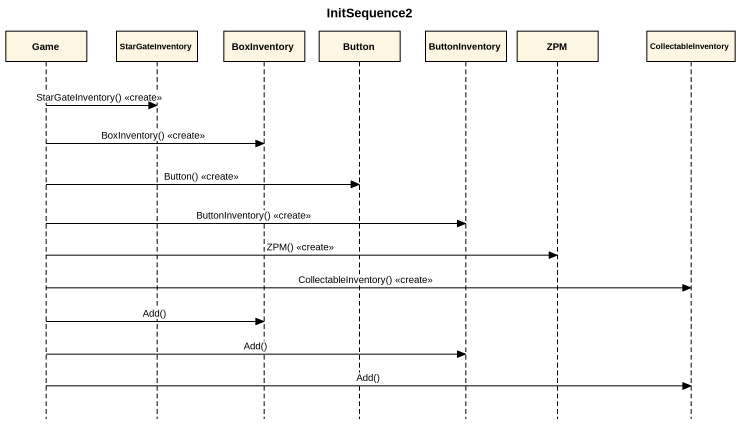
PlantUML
@startuml
title InitSequence2
hide footbox
participant Game
participant StarGateInventory
participant BoxInventory
participant Button
participant ButtonInventory
participant ZPM
participant CollectableInventory

Game -> StarGateInventory : StarGateInventory() <<create>>
Game -> BoxInventory : BoxInventory() <<create>>
Game -> Button : Button() <<create>>
Game -> ButtonInventory : ButtonInventory() <<create>>
Game -> ZPM : ZPM() <<create>>
Game -> CollectableInventory : CollectableInventory() <<create>>
Game -> BoxInventory : Add()
Game -> ButtonInventory : Add()
Game -> CollectableInventory : Add()
@enduml
